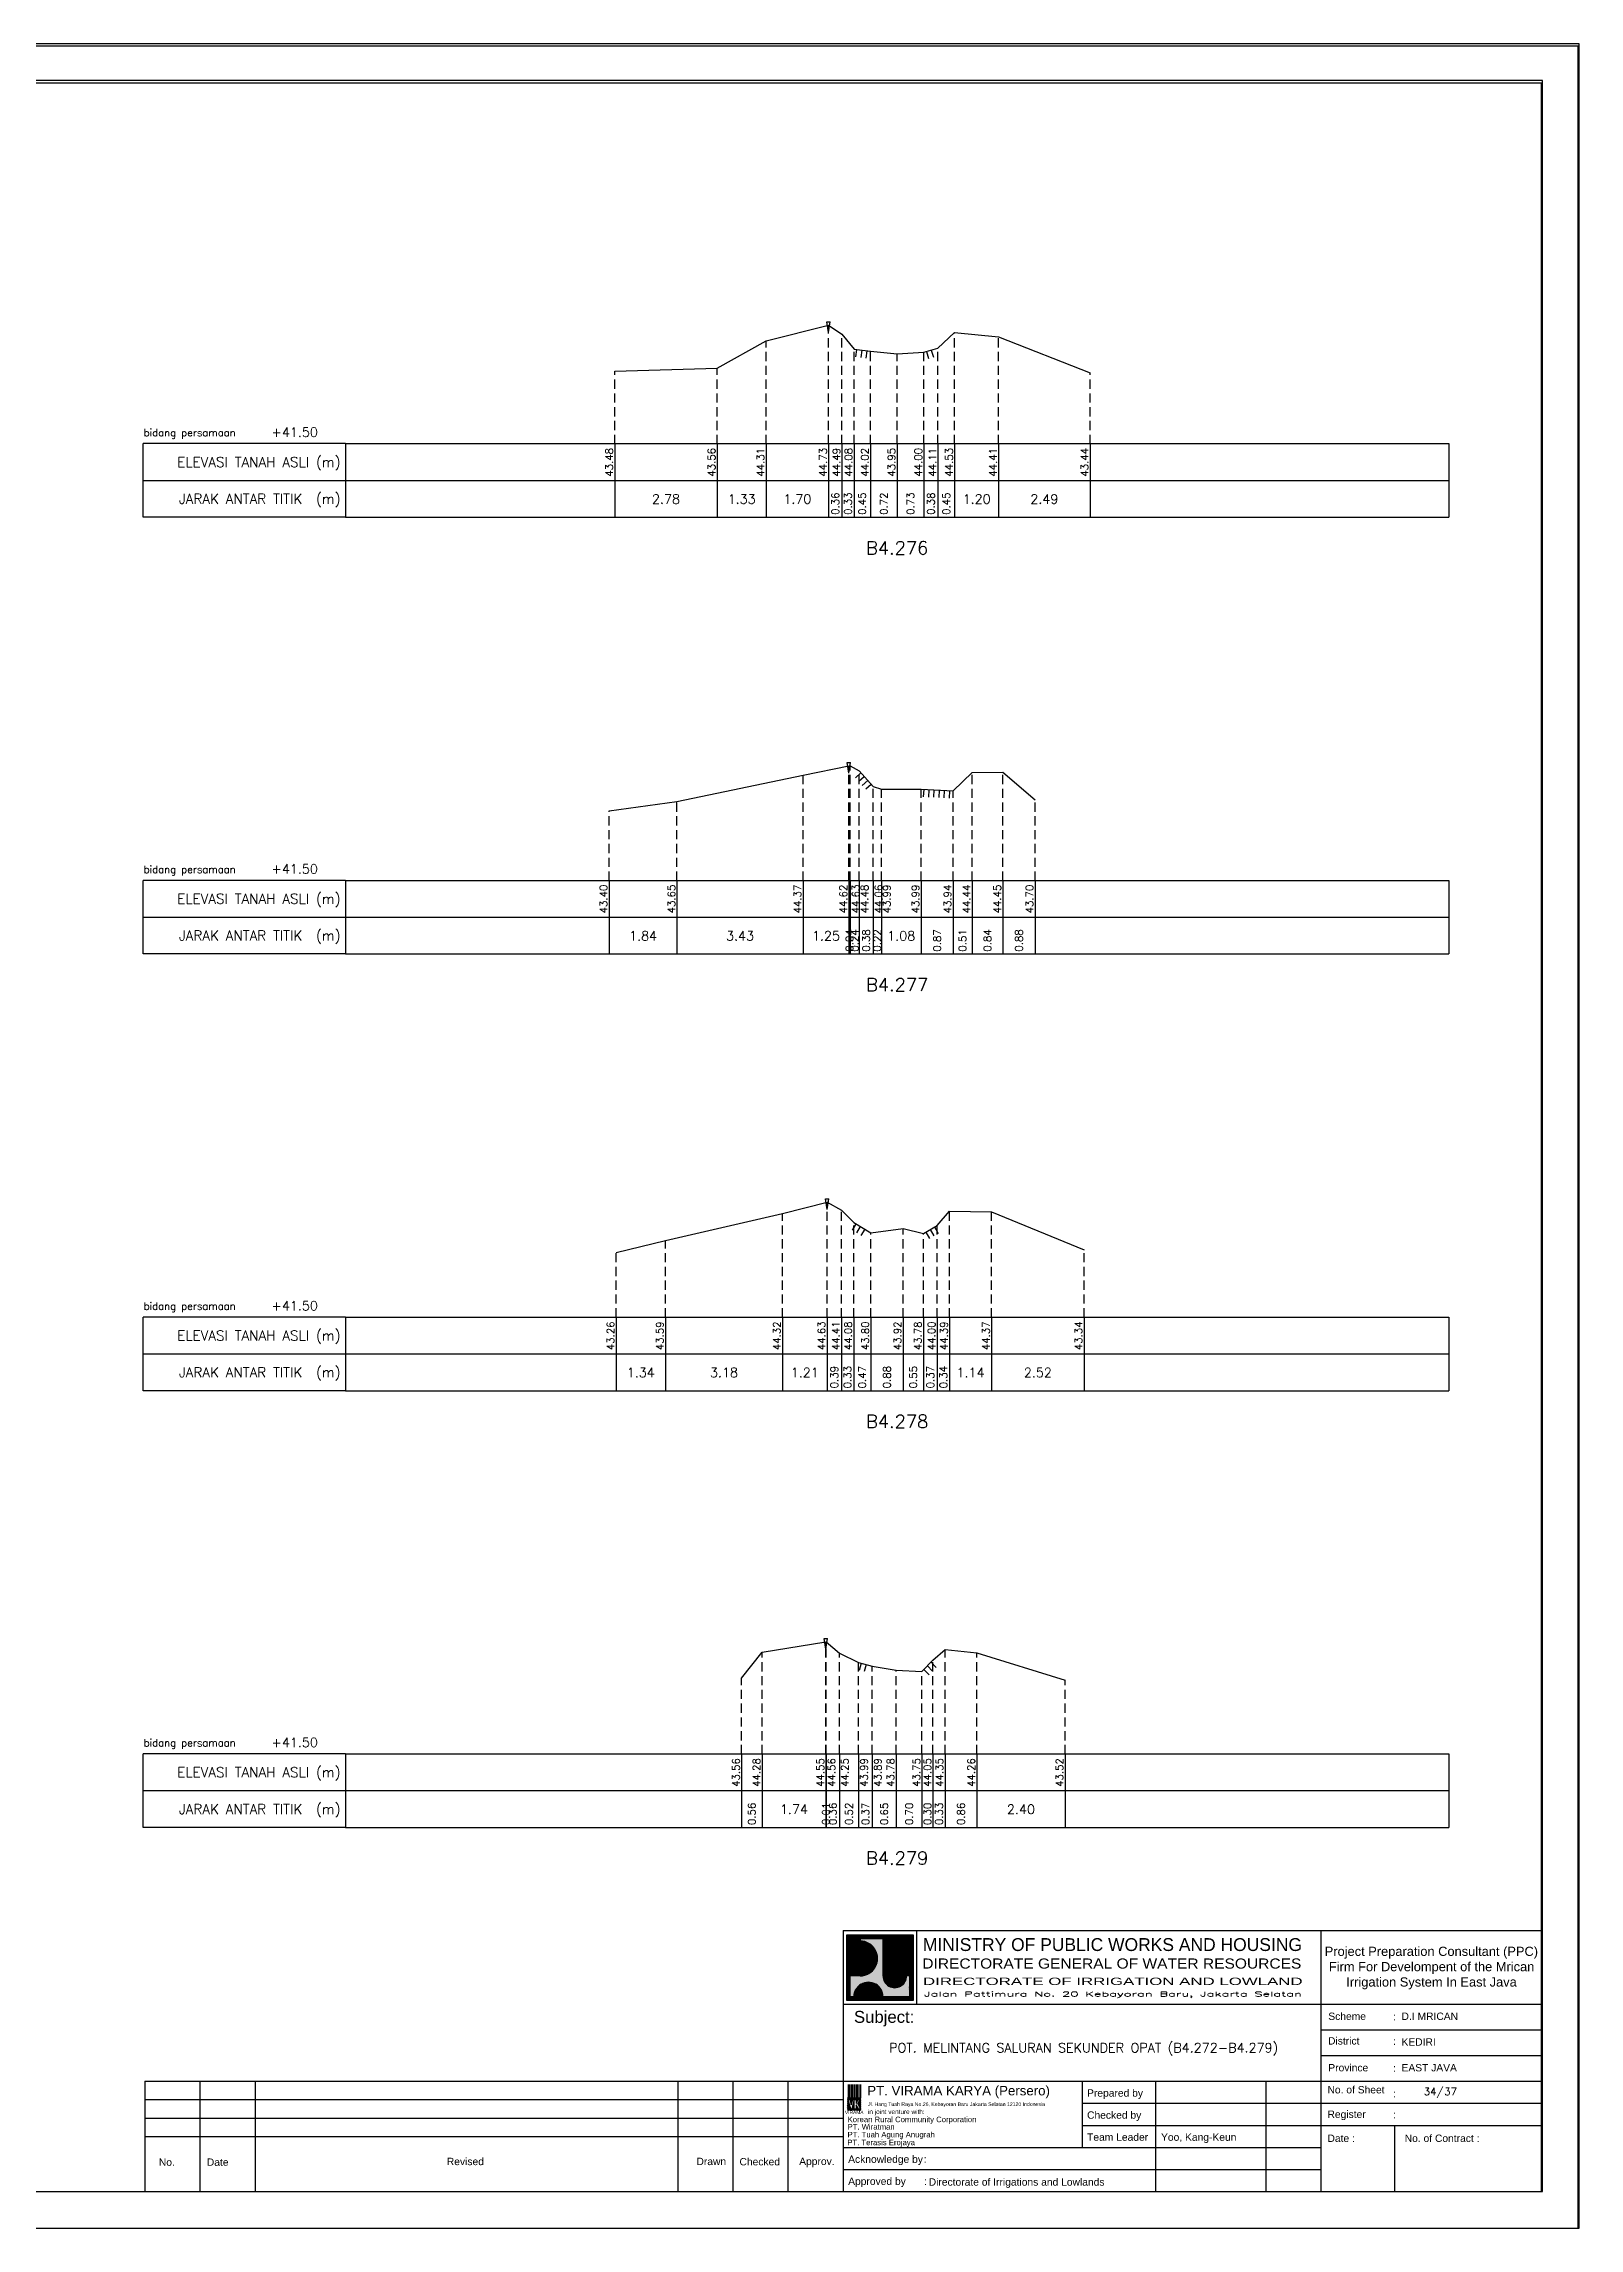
# Model space of a CAD drawing. Header units: inches. Extents: x -11 to 3175, y -842 to -783.
# Drawn here: x 2875.3 to 2917.1, y -842 to -782.6 of the extents above; entities that cross this region are included whole.
import ezdxf
from ezdxf.enums import TextEntityAlignment as Align

# ---------------------------------------------------------------- set-up
doc = ezdxf.new("R2010")
doc.units = ezdxf.units.IN
doc.header["$MEASUREMENT"] = 0
doc.linetypes.add('DASHED2', pattern=[0.375, 0.25, -0.125])
doc.layers.add('KOP', color=7, linetype='Continuous')
doc.layers.add('pelengkap', color=7, linetype='Continuous')
doc.styles.add('ARIAL', font='arial.ttf')
doc.styles.add('battang01', font='arial.ttf')
doc.styles.add('L100', font='simplex.shx', dxfattribs={"height": 0.254})
doc.styles.add('L140', font='simplex.shx', dxfattribs={"height": 0.356})
doc.styles.add('L80', font='simplex.shx', dxfattribs={"height": 0.203})
doc.styles.add('ROMANS-N', font='ROMANS.SHX', dxfattribs={"width": 0.8})
doc.styles.add('SONDU', font='arial.ttf')
doc.styles.get("Standard").update_dxf_attribs({"font": 'simplex.shx'})
doc.styles.add('STYLE1', font='arial.ttf', dxfattribs={"height": 0.2})
pattern_1 = [(45, (0, 0), (-0.08838834764831843, 0.08838834764831845), [])]

# ---------------------------------------------------------------- blocks, each defined once
blk = doc.blocks.new('kop')
at = {"layer": 'KOP'}
h = blk.add_hatch(color=3, dxfattribs=at)
h.paths.add_polyline_path([(609.8653532927285, 69.7965174242664), (591.8076082223538, 69.7965174242664), (591.8076082223538, 51.90947071793616), (609.8653532927285, 51.90947071793616)])
h.paths.add_polyline_path([(592.1020534932645, 52.24844148547069), (592.1020534932645, 69.50460869670152), (609.5341911203627, 69.50460869670152), (609.5341911203627, 52.24844148547069)], flags=16)
edge = h.paths.add_edge_path(flags=0)
edge.add_line((608.873529834174, 52.90910277674104), (601.6712012034158, 52.90910277674104))
edge.add_ellipse((597.6820295724688, 52.91975268540099), major_axis=(2.820780363398898, 2.820780363398898), ratio=0.9999999999999934, start_angle=314.8470375744171, end_angle=495.1529624255826)
edge.add_line((593.6928579415221, 52.90910277674104), (592.7627147794652, 52.90910277674104))
edge.add_line((592.7627147794651, 52.90910277674104), (592.7627147794651, 58.62619728620361))
edge.add_line((592.7627147794651, 58.62619728620368), (595.428986556629, 58.62619728620368))
edge.add_ellipse((595.4289865566291, 63.36824099147847), major_axis=(-3.353131261170752, 3.353131261170752), ratio=0.9999999999999983, start_angle=134.9999999999999, end_angle=314.9999999999999)
edge.add_line((595.4289865566291, 68.11028469675327), (595.4289865566291, 68.84394741944757))
edge.add_line((595.4289865566291, 68.84394741944752), (601.6547436091821, 68.84394741944752))
edge.add_line((601.6547436091821, 68.84394741944752), (601.6547436091821, 58.59413430307072))
edge.add_ellipse((604.8563547331537, 58.62619728605213), major_axis=(2.263994459030571, 2.263994459030571), ratio=0.9999999999991376, start_angle=135.5737774266452, end_angle=315.0000000026869)
edge.add_line((608.0581264027169, 58.62619728620368), (608.873529834174, 58.62619728620368))
edge.add_line((608.873529834174, 58.62619728620368), (608.873529834174, 52.9091027767411))
h = blk.add_hatch(dxfattribs=at)
h.set_pattern_fill('ANSI31', color=21)
h.set_pattern_definition(pattern_1)
h.paths.add_polyline_path([(609.5341911203627, 69.50460869670152), (592.1020534932645, 69.50460869670152), (592.1020534932645, 52.24844148547069), (609.5341911203627, 52.24844148547069)])
edge = h.paths.add_edge_path(flags=16)
edge.add_line((608.0581264038578, 58.62619728331649), (608.873529834174, 58.62619728331649))
edge.add_line((608.873529834174, 58.62619728331649), (608.873529834174, 52.90910277674104))
edge.add_line((608.873529834174, 52.90910277674104), (601.6712012043477, 52.90910277674104))
edge.add_ellipse((597.6820295732255, 52.91975268530538), major_axis=(-2.820780363950464, 2.820780363950464), ratio=0.9999999999999999, start_angle=224.8470375717975, end_angle=405.1529624282025)
edge.add_line((593.6928579421033, 52.90910277674104), (592.7627147794651, 52.90910277674104))
edge.add_line((592.7627147794651, 52.90910277674104), (592.7627147794651, 58.62619728331649))
edge.add_line((592.7627147794651, 58.62619728331649), (595.4289865705781, 58.62619728331649))
edge.add_ellipse((595.4289865571182, 63.3682409894528), major_axis=(-3.353131262124677, 3.353131262124677), ratio=0.9999999999999912, start_angle=134.9999999999997, end_angle=314.9999999999998)
edge.add_line((595.4289865571182, 68.11028469676671), (595.4289865571182, 68.84394741944752))
edge.add_line((595.4289865571182, 68.84394741944752), (601.6547436095548, 68.84394741944752))
edge.add_line((601.6547436095548, 68.84394741944752), (601.6547436095548, 58.5941344047481))
edge.add_ellipse((604.8563547345466, 58.62619728331649), major_axis=(-2.263994459341034, 2.263994459341035), ratio=0.999999999999965, start_angle=45.57377555810933, end_angle=225.000000000001)
h = blk.add_hatch(color=3, dxfattribs=at)
edge = h.paths.add_edge_path()
edge.add_line((601.6547436091821, 68.84394741944752), (595.4289865566291, 68.84394741944752))
edge.add_line((595.4289865566291, 68.84394741944752), (595.4289865566291, 68.11028469675321))
edge.add_ellipse((595.4289865566291, 63.36824099147847), major_axis=(-3.353131261170759, 3.353131261170758), ratio=0.9999999999999979, start_angle=134.9999999999999, end_angle=314.99999999999994, ccw=False)
edge.add_line((595.4289865566291, 58.62619728620368), (592.7627147794652, 58.62619728620368))
edge.add_line((592.7627147794651, 58.62619728620368), (592.7627147794651, 52.9091027767411))
edge.add_line((592.7627147794651, 52.90910277674104), (593.692857941522, 52.90910277674104))
edge.add_ellipse((597.6820295724688, 52.91975268540099), major_axis=(-2.820780363398898, 2.820780363398898), ratio=0.9999999999999934, start_angle=-135.1529624255826, end_angle=45.15296242558293, ccw=False)
edge.add_line((601.6712012034156, 52.90910277674104), (608.8735298341738, 52.90910277674104))
edge.add_line((608.873529834174, 52.90910277674104), (608.873529834174, 58.62619728620361))
edge.add_line((608.873529834174, 58.62619728620368), (608.0581264027169, 58.62619728620368))
edge.add_ellipse((604.856354733136, 58.62619728987087), major_axis=(2.263994459042317, 2.263994459042318), ratio=0.9999999999997576, start_angle=134.426222510409, end_angle=314.999999934367, ccw=False)
edge.add_line((601.6547436091821, 58.65826027636805), (601.6547436091821, 68.8439474194476))
h = blk.add_hatch(dxfattribs=at)
h.set_pattern_fill('ANSI31', color=41)
h.set_pattern_definition(pattern_1)
h.paths.add_polyline_path([(595.5939701222399, 25.44229578518152), (591.9923714647559, 25.44229578518152), (591.9923714647559, 22.12011222587194), (595.5939701222399, 22.12011222587194)])
h.paths.add_polyline_path([(594.8290399212113, 23.80107538915849), (595.486404190889, 22.50553331270966), (594.9518442189607, 22.50553331270966), (594.3704352444638, 23.59173922572727), (594.3704352444638, 22.50553331270966), (593.8526512319377, 22.50553331270966), (593.8526512319377, 24.7253559070662), (593.2416323709347, 22.50553331270966), (592.8436656118323, 22.50553331270966), (592.1206616099082, 25.0450254569166), (592.6728596590955, 25.0450254569166), (593.0257276515837, 23.53939475651638), (593.4088768836065, 25.0450254569166), (594.3704352444638, 25.0450254569166), (594.3704352444638, 23.99209855350495), (594.8904903176194, 25.0450254569166), (595.4627761213299, 25.0450254569166)], flags=16)
at = {"color": 2}
blk.add_lwpolyline([(-49.29008735655361, -9.987386569675465), (790.6905617838997, -9.987386569675465), (790.6905617838997, 583.2926438577114), (-49.29008735655361, 583.2926438577114)], close=True, dxfattribs=at)
at = {"color": 6}
blk.add_lwpolyline([(0.6493091440684111, 0.0004927304488262507), (780.7026824837753, 0.0004927304488262507), (780.7026824837753, 573.3047645575871), (0.6493091440684111, 573.3047645575871)], close=True, dxfattribs=at)
at = {"layer": 'KOP', "color": 5}
for p, q in [((590.8030303217506, 70.96299432783698), (590.8030303217506, 29.98464833497903)), ((590.8030303217506, 70.96299432783698), (780.7026824837753, 70.96299432783698)), ((400.9033781597261, 29.98464833497903), (400.9033781597261, 0.0004927304488262507)), ((400.9033781597261, 29.98464833497903), (590.8030303217506, 29.98464833497903)), ((590.8030303217506, 29.98464833497903), (590.8030303217506, 0.0004927304488262507))]:
    blk.add_line(p, q, dxfattribs=at)
at = {"layer": 'KOP', "color": 3}
for p, q in [((591.8076082223538, 69.7965174242664), (609.8653532927285, 69.7965174242664)), ((591.8076082223538, 51.90947071793616), (591.8076082223538, 69.7965174242664)), ((592.1020534932645, 69.50460869670152), (609.5341911203627, 69.50460869670152)), ((592.1020534932645, 52.24844148547069), (592.1020534932645, 69.50460869670152)), ((595.4289865571182, 68.84394741502373), (595.4289865571182, 68.1102846954029)), ((595.4289865566291, 68.84394741944752), (601.6547436091821, 68.84394741944752)), ((601.6547436095548, 58.59413430414176), (601.6547436095548, 68.84394741502373)), ((609.5341911203627, 69.50460869670152), (609.5341911203627, 52.24844148547069)), ((609.8653532927285, 69.7965174242664), (609.8653532927285, 51.90947071793616)), ((592.7627147794651, 52.90910277674104), (592.7627147794651, 58.62619728620368)), ((595.4289865571182, 58.62619728331649), (592.7627147799426, 58.62619728331649)), ((608.8735298352565, 58.62619728331649), (608.0581264038578, 58.62619728331649)), ((608.873529834174, 58.62619728620368), (608.873529834174, 52.90910277674104)), ((609.8653532927285, 51.90947071793616), (591.8076082223538, 51.90947071793616)), ((609.5341911203627, 52.24844148547069), (592.1020534932645, 52.24844148547069)), ((593.6928579415221, 52.90910277674104), (592.7627147794651, 52.90910277674104)), ((608.873529834174, 52.90910277674104), (601.6712012034156, 52.90910277674104)), ((720.7343712747147, 43.97725428375983), (780.7026824837753, 43.97725428375983)), ((720.7343712747147, 36.98095130936949), (780.7026824837753, 36.98095130936949)), ((415.895455961991, 29.98464833497903), (415.895455961991, 0.0004927304488262507)), ((430.8875337642562, 29.98464833497903), (430.8875337642562, 0.0004927304488262507)), ((545.8267969149554, 29.98464833497903), (545.8267969149554, 0.0004927304488262507)), ((560.8188747172203, 29.98464833497903), (560.8188747172203, 0.0004927304488262507)), ((575.8109525194855, 29.98464833497903), (575.8109525194855, 0.0004927304488262507)), ((655.7687007982327, 29.98464833497903), (655.7687007982327, 11.99415497226093)), ((675.7581378679197, 29.98464833497903), (675.7581378679197, 0.0004927304488262507)), ((705.7422934724498, 29.98464833497903), (705.7422934724498, 0.0004927304488262507)), ((400.9033781597261, 24.98728906755738), (590.8030303217506, 24.98728906755738)), ((655.7687007982327, 23.98781721407303), (720.7343712747147, 23.98781721407303)), ((720.7343712747147, 23.98781721407303), (780.7026824837753, 23.98781721407303)), ((400.9033781597261, 19.98992980013563), (590.8030303217506, 19.98992980013563)), ((655.7687007982327, 17.99098609316704), (720.7343712747147, 17.99098609316704)), ((720.7343712747147, 17.99098609316704), (780.7026824837753, 17.99098609316704)), ((740.7238083444017, 17.99098609316704), (740.7238083444017, 0.0004927304488262507)), ((400.9033781597261, 14.99257053271398), (590.8030303217506, 14.99257053271398)), ((590.8030303217506, 5.997323851354935), (720.7343712747147, 5.997323851354935))]:
    blk.add_line(p, q, dxfattribs=at)
at = {"layer": 'KOP', "color": 4}
for p, q in [((610.7924673914374, 70.96299432783698), (610.7924673914374, 50.97355725815018)), ((720.7343712747147, 70.96299432783698), (720.7343712747147, 0.0004927304488262507)), ((590.8030303217506, 50.97355725815018), (720.7343712747147, 50.97355725815018)), ((720.7343712747147, 50.97355725815018), (780.7026824837753, 50.97355725815018)), ((590.8030303217506, 29.98464833497903), (720.7343712747147, 29.98464833497903)), ((720.7343712747147, 29.98464833497903), (780.7026824837753, 29.98464833497903)), ((590.8030303217506, 11.99415497226093), (720.7343712747147, 11.99415497226093))]:
    blk.add_line(p, q, dxfattribs=at)
at = {"layer": 'KOP', "color": 41}
blk.add_line((595.5939701222399, 22.12011222587194), (591.9923714647559, 22.12011222587194), dxfattribs=at)
for points in [[(591.9923714647559, 25.44229578518152), (595.5939701222399, 25.44229578518152)], [(592.1206616099082, 25.0450254569166), (592.6728596590955, 25.0450254569166)], [(592.1206616099082, 25.0450254569166), (592.8436656118323, 22.50553331270964)], [(592.2042302093139, 25.44229578518152), (592.4160889538717, 25.44229578518152)], [(592.6279476984296, 25.44229578518152), (592.8398064429874, 25.44229578518152)], [(592.6728596590955, 25.04502545691657), (593.0257276515837, 23.53939475651638), (593.4088768836065, 25.04502545691663)], [(593.0516651875452, 25.44229578518152), (593.2635239321031, 25.44229578518152)], [(593.2416323709347, 22.50553331270964), (593.8526512319377, 24.7253559070662)], [(593.4088768836065, 25.0450254569166), (594.3704352444638, 25.0450254569166)], [(593.475382676661, 25.44229578518152), (593.6872414212188, 25.44229578518152)], [(593.8526512319377, 22.50553331270966), (593.8526512319377, 24.7253559070662)], [(593.8991001657766, 25.44229578518152), (594.1109589103345, 25.44229578518152)], [(594.3228176548924, 25.44229578518152), (594.5346763994503, 25.44229578518152)], [(594.3704352444638, 25.0450254569166), (594.3704352444638, 23.99209855350495)], [(594.3704352444638, 23.99209855350495), (594.8904903176194, 25.04502545691664)], [(594.7465351440081, 25.44229578518152), (594.958393888566, 25.44229578518152)], [(594.8290399212113, 23.80107538915849), (595.4627761213299, 25.04502545691658)], [(594.8290399212113, 23.80107538915849), (595.486404190889, 22.50553331270966)], [(594.8904903176194, 25.0450254569166), (595.4627761213299, 25.0450254569166)], [(595.1702526331238, 25.44229578518152), (595.3821113776818, 25.44229578518152)], [(592.8436656118323, 22.50553331270966), (593.2416323709347, 22.50553331270966)], [(593.8526512319377, 22.50553331270966), (594.3704352444638, 22.50553331270966)], [(594.9518442189607, 22.50553331270961), (594.3704352444638, 23.59173922572727)], [(594.3704352444638, 23.59173922572727), (594.3704352444638, 22.50553331270966)], [(594.9518442189607, 22.50553331270966), (595.486404190889, 22.50553331270966)]]:
    blk.add_lwpolyline(points, dxfattribs=at)
at = {"layer": 'KOP', "color": 42}
for points in [[(592.1962927759001, 29.11418325926331), (592.1962927759001, 25.44229578518152)], [(592.5354066955362, 29.11418325926331), (592.5354066955362, 25.44229578518152)], [(592.9591241846518, 29.11418325926331), (592.9591241846518, 25.44229578518152)], [(593.3828416737675, 29.11418325926331), (593.3828416737675, 25.44229578518152)], [(593.8065591628832, 29.11418325926331), (593.8065591628832, 25.44229578518152)], [(594.2302766519989, 29.11418325926331), (594.2302766519989, 25.44229578518152)], [(594.6539941411147, 29.11418325926331), (594.6539941411147, 25.44229578518152)], [(595.0777116302304, 29.11418325926331), (595.0777116302304, 25.44229578518152)], [(595.5014291193462, 29.11418325926331), (595.5014291193462, 25.44229578518152)]]:
    blk.add_lwpolyline(points, dxfattribs=at)
at = {"layer": 'KOP', "color": 3}
for centre, major_axis, ratio, start_param, end_param in [((595.4289865571182, 63.3682409894528), (-3.353131262124677, 3.353131262124677), 0.9999999999999912, 2.35619449019234, 5.497787143782134), ((597.6820295732255, 52.91975268530538), (-2.820780363950464, 2.820780363950464), 0.9999999999999998, 3.924321118983262, 7.071253168581014), ((604.8563547345466, 58.62619728331649), (-2.263994459341034, 2.263994459341035), 0.9999999999999651, 0.7853981633974656, 3.926990816987259)]:
    blk.add_ellipse(centre, major_axis=major_axis, ratio=ratio, start_param=start_param, end_param=end_param, dxfattribs=at)
at = {"layer": 'KOP', "color": 5, "style": 'SONDU'}
for s, height, width, p, p2 in [('MINISTRY OF PUBLIC WORKS AND HOUSING', 3.49815148719519, 0.9710490151369037, (612.4932982688147, 65.39724920043633), (715.583635835389, 65.39724920043633)), ('DIRECTORATE GENERAL OF WATER RESOURCES', 2.748547597081934, 1.100714376561997, (612.3259886324004, 60.61804978528377), (715.4154333181652, 60.61804978528377)), ('DIRECTORATE OF IRRIGATION AND LOWLAND', 1.99894370696868, 1.63875262601232, (612.5247331509995, 56.15346481889102), (715.7518429621628, 56.15346481889102))]:
    blk.add_text(s, height=height, dxfattribs=dict(at, width=width)).set_placement(p, p2, align=Align.FIT)
at = {"layer": 'KOP', "color": 3, "style": 'ROMANS-N', "width": 1.832260783358812}
blk.add_text('Jalan Pattimura No. 20 Kebayoran Baru, Jakarta Selatan', height=1.249339816855425, dxfattribs=at).set_placement((612.7914110984061, 53.0739527913797), (715.583635835389, 53.0739527913797), align=Align.FIT)
at = {"layer": 'KOP', "color": 5, "style": 'ARIAL'}
blk.add_text('Subject:', height=3.252150442789123, dxfattribs=at).set_placement((593.7538629287924, 45.86653647040268))
at = {"layer": 'KOP', "color": 3}
for s, height, style, p in [('Scheme', 1.99894370696868, 'battang01', (722.7467307064071, 46.65722556886666)), (':', 1.99894370696868, 'battang01', (740.368327375754, 46.56012324452533)), ('D.I MRICAN', 1.99894370696868, 'battang01', (742.6585068305885, 46.65722556886666)), ('District', 1.99894370696868, 'battang01', (722.6754973804648, 39.96707763894264)), ('KEDIRI', 1.99894370696868, 'battang01', (742.6585068305885, 39.66092259447632)), (':', 1.99894370696868, 'battang01', (740.382074427338, 39.86997531646293)), ('Province', 1.99894370696868, 'battang01', (722.7467307064071, 32.66461962008597)), (':', 1.99894370696868, 'battang01', (740.368327375754, 32.56751729574452)), ('EAST JAVA', 1.99894370696868, 'battang01', (742.6585068305885, 32.66461962008597)), ('Prepared by', 1.99894370696868, 'battang01', (657.1430811109453, 25.78808395849862)), ('No. of Sheet ', 1.99894370696868, 'battang01', (722.520620818671, 26.67669459981798)), (':', 1.99894370696868, 'battang01', (740.3764858407951, 25.61838168175072)), ('in joint venture with:', 1.249339816855425, 'SONDU', (597.5578460284455, 21.07202452231022)), ('Checked by', 1.99894370696868, 'battang01', (657.1430811109453, 19.79125283759251)), ('Register', 1.99894370696868, 'battang01', (722.520620818671, 20.01807698302375)), (':', 1.99894370696868, 'battang01', (740.3598310849088, 19.92097465868241)), ('Team Leader', 1.99894370696868, 'battang01', (657.1430811109453, 13.79442171668651)), ('Yoo, Kang-Keun', 1.99894370696868, 'battang01', (677.261691985017, 13.79442171668651)), ('Date :', 1.99894370696868, 'battang01', (722.520620818671, 13.48542904786333)), ('No. of Contract :', 1.99894370696868, 'battang01', (743.5203251274443, 13.48542904786333)), ('No.', 2, 'STYLE1', (404.7326663119579, 6.989602865739329)), ('Date', 2, 'STYLE1', (417.7761580577991, 6.989602865739329)), ('Revised', 2, 'STYLE1', (483.0371936477145, 7.169341252978228)), ('Drawn', 2, 'STYLE1', (550.9231662973559, 7.182965166626985)), ('Checked', 2, 'STYLE1', (562.6224972631348, 7.108401592637279)), ('Approv.', 2, 'STYLE1', (578.86250988613, 7.205550314016108)), ('Acknowledge by', 1.99894370696868, 'battang01', (592.1774106344633, 7.797590595780406)), (':', 1.99894370696868, 'battang01', (612.7647815001492, 7.813086169812294)), ('Approved by', 1.99894370696868, 'battang01', (592.1774106344633, 1.800759474874411)), (':', 1.99894370696868, 'battang01', (612.8062382028575, 1.771932832116903)), ('Directorate of Irrigations and Lowlands', 1.99894370696868, 'battang01', (614.0846811434608, 1.594699671224788))]:
    blk.add_text(s, height=height, dxfattribs=dict(at, style=style)).set_placement(p)
at = {"layer": 'KOP', "color": 6, "style": 'SONDU'}
blk.add_text('PT. VIRAMA KARYA (Persero)', height=2.580944750812598, dxfattribs=at).set_placement((597.3630730504415, 26.14584984606049))
at = {"layer": 'KOP', "color": 42, "style": 'SONDU'}
blk.add_text('VIRAMA', height=0.9417941134961573, dxfattribs=at).set_placement((591.2959839900191, 21.03873930941651))
at = {"layer": 'KOP', "color": 4, "style": 'SONDU'}
for s, p in [('Korean Rural Community Corporation', (592.0172325651579, 18.85809622764893)), ('PT. Wiratman', (592.0172325651579, 16.86431729777243)), ('PT. Terasis Erojaya', (591.9444979581187, 12.58833032325808)), ('PT. Tuah Agung Anugrah', (591.9984246368545, 14.73155498450907))]:
    blk.add_text(s, height=1.49920778022651, dxfattribs=at).set_placement(p)
at = {"layer": 'KOP', "color": 3, "insert": (719.8583502723425, 60.76950394133539), "char_height": 2.49867963371085, "width": 61.43936713392102, "attachment_point": 4, "style": 'SONDU'}
blk.add_mtext('\\pi1.9124;Project Preparation Consultant (PPC)\\P\\pi3.0493;Firm For Develompent of the Mrican \\P\\pi7.7731;Irrigation System In East Java', dxfattribs=at)
at = {"layer": 'KOP', "color": 2, "insert": (597.5716775050441, 24.25098294227902), "char_height": 0.9994718534843399, "width": 48.71807324837515, "attachment_point": 1, "style": 'SONDU'}
blk.add_mtext('Jl. Hang Tuah Raya No.26, Kebayoran Baru Jakarta Selatan 12120 Indonesia', dxfattribs=at)
blk = doc.blocks.new('c100')
at = {"color": 2}
blk.add_lwpolyline([(-5, -1), (79.10000000000002, -1), (79.10000000000002, 58.4), (-5, 58.4)], close=True, dxfattribs=at)
at = {"color": 6}
blk.add_lwpolyline([(0, 0), (78.10000000000002, 0), (78.10000000000002, 57.4), (3.516176065587739e-15, 57.4)], close=True, dxfattribs=at)
blk = doc.blocks.new('das2')
at = {"color": 5, "linetype": 'Continuous'}
for q in [(0, 1), (17.75, 0.9999999999999973)]:
    blk.add_line((2.75, 1), q, dxfattribs=at)
at = {"color": 3, "linetype": 'Continuous'}
for p, q in [((2.75, 1), (2.75, 0)), ((17.75, 0.9999999999999973), (17.75, -2.664535259100376e-15)), ((0, 0.5000000000000004), (17.75, 0.4999999999999973)), ((2.75, 0), (0, 0)), ((2.75, 0), (17.75, -2.664535259100376e-15))]:
    blk.add_line(p, q, dxfattribs=at)
blk.add_lwpolyline([(0, 0), (0, 1)], dxfattribs=at)
blk.add_text('bidang persamaan', height=0.1, dxfattribs=at).set_placement((0.005000000000000004, 1.100000000000001))
at = {"color": 5, "linetype": 'Continuous'}
for s, p in [('ELEVASI TANAH ASLI (m)', (2.683279515513197, 0.6825000000000001)), ('JARAK ANTAR TITIK  (m)', (2.683279515513197, 0.1825000000000001))]:
    blk.add_text(s, height=0.135, dxfattribs=at).set_placement(p, align=Align.RIGHT)
blk = doc.blocks.new('gbrpatok')
at = {"color": 2, "linetype": 'Continuous'}
for p, q in [((-0.0004517254713327645, 0.0009574234873781506), (0.0004517254713327645, 0.0009574234873781506)), ((0, -0.001962284437723838), (-0.0004517254713327645, 0.0009574234873781506)), ((0, -0.001962284437723838), (0.0004517254713327645, 0.0009574234873781506))]:
    blk.add_line(p, q, dxfattribs=at)

msp = doc.modelspace()

# ---------------------------------------------------------------- linework, layer by layer
at = {"color": 2, "linetype": 'Continuous', "lineweight": -3}
for p, q in [((2894.985756661005, -790.6777456963808), (2896.686411242005, -790.2557456963808)), ((2896.686411242005, -790.2557456963808), (2897.049478729005, -790.4947456963807)), ((2897.049478729005, -790.4947456963807), (2897.376515581005, -790.9057456963808)), ((2899.660415445005, -790.8767456963808), (2900.112517632005, -790.4547456963808)), ((2900.112517632005, -790.4547456963808), (2901.308426819005, -790.5707456963808)), ((2901.308426819005, -790.5707456963808), (2903.797850055005, -791.5457456963808)), ((2893.656046743005, -791.4217456963808), (2894.985756661005, -790.6777456963808)), ((2897.376515581005, -790.9057456963808), (2897.822807300005, -790.9617456963808)), ((2897.822807300005, -790.9617456963808), (2898.547449930005, -791.0337456963808)), ((2898.547449930005, -791.0337456963808), (2899.276414331005, -790.9877456963808)), ((2899.276414331005, -790.9877456963808), (2899.660415445005, -790.8767456963808)), ((2890.871305912005, -791.5077456963808), (2893.656046743005, -791.4217456963808)), ((2892.562638851754, -803.2080721958125), (2895.991814734754, -802.4900721958124)), ((2895.991814734754, -802.4900721958124), (2897.237322261754, -802.2360721958125)), ((2897.237322261754, -802.2360721958125), (2897.274443684754, -802.2310721958125)), ((2897.274443684754, -802.2310721958125), (2897.516422603755, -802.3750721958125)), ((2897.516422603755, -802.3750721958125), (2897.898236779754, -802.7980721958124)), ((2900.072486103754, -802.9160721958125), (2900.585420379754, -802.4170721958125)), ((2900.585420379754, -802.4170721958125), (2901.423994090754, -802.4090721958125)), ((2901.423994090754, -802.4090721958125), (2902.300909231754, -803.1550721958125)), ((2897.898236779754, -802.7980721958124), (2898.120526655754, -802.8720721958125)), ((2898.120526655754, -802.8720721958125), (2899.200984657754, -802.8730721958125)), ((2899.200984657754, -802.8730721958125), (2900.072486103754, -802.9160721958125)), ((2890.718608815754, -803.4610721958124), (2892.562638851754, -803.2080721958125)), ((2895.4311263288, -814.4097210756642), (2896.6448680638, -814.1007210756642)), ((2896.6448680638, -814.1007210756642), (2897.0359498978, -814.3187210756641)), ((2897.0359498978, -814.3187210756641), (2897.3673360568, -814.6537210756642)), ((2899.6387354628, -814.7327210756641), (2899.9747625078, -814.3437210756641)), ((2899.9747625078, -814.3437210756641), (2901.116941856801, -814.3657210756642)), ((2901.116941856801, -814.3657210756642), (2903.6336688918, -815.3947210756642)), ((2892.248545396801, -815.1387210756641), (2895.4311263288, -814.4097210756642)), ((2897.3673360568, -814.6537210756642), (2897.8338832038, -814.9357210756641)), ((2897.8338832038, -814.9357210756641), (2898.710338955801, -814.8117210756641)), ((2898.710338955801, -814.8117210756641), (2899.2653384418, -814.9497210756641)), ((2899.2653384418, -814.9497210756641), (2899.6387354628, -814.7327210756641)), ((2890.908116892801, -815.4717210756642), (2892.248545396801, -815.1387210756641)), ((2894.874625075506, -826.3307018194173), (2896.612376495506, -826.0577018194174)), ((2896.612376495506, -826.0577018194174), (2896.617376495507, -826.0527018194174)), ((2896.617376495507, -826.0527018194174), (2896.979298830506, -826.3627018194173)), ((2894.318256621506, -827.0437018194174), (2894.874625075506, -826.3307018194173)), ((2896.979298830506, -826.3627018194173), (2897.500568479506, -826.6177018194173)), ((2897.500568479506, -826.6177018194173), (2897.874109430506, -826.7157018194173)), ((2897.874109430506, -826.7157018194173), (2898.523197261507, -826.8267018194174)), ((2898.523197261507, -826.8267018194174), (2899.225112226507, -826.8567018194174)), ((2899.225112226507, -826.8567018194174), (2899.524454791506, -826.5547018194173)), ((2899.524454791506, -826.5547018194173), (2899.852635898506, -826.2587018194173)), ((2899.852635898506, -826.2587018194173), (2900.716987804507, -826.3487018194173)), ((2900.716987804507, -826.3487018194173), (2903.114281523506, -827.0927018194174))]:
    msp.add_line(p, q, dxfattribs=at)
at = {"color": 1, "linetype": 'DASHED2', "lineweight": -3}
for p, q in [((2896.686411242005, -793.4827456963808), (2896.686411242005, -790.2557456963808)), ((2897.049478729005, -793.4827456963808), (2897.049478729005, -790.4947456963807)), ((2900.112517632005, -793.4827456963808), (2900.112517632005, -790.4547456963808)), ((2901.308426819005, -793.4827456963808), (2901.308426819005, -790.5707456963808)), ((2894.985756661005, -793.4827456963808), (2894.985756661005, -790.6777456963808)), ((2897.376515581005, -793.4827456963808), (2897.376515581005, -790.9057456963808)), ((2897.822807300005, -793.4827456963808), (2897.822807300005, -790.9617456963808)), ((2898.547449930005, -793.4827456963808), (2898.547449930005, -791.0337456963808)), ((2899.276414331005, -793.4827456963808), (2899.276414331005, -790.9877456963808)), ((2899.660415445005, -793.4827456963808), (2899.660415445005, -790.8767456963808)), ((2890.871305912005, -793.4827456963808), (2890.871305912005, -791.5077456963808)), ((2893.656046743005, -793.4827456963808), (2893.656046743005, -791.4217456963808)), ((2903.797850055005, -793.4827456963808), (2903.797850055005, -791.5457456963808)), ((2895.991814734754, -805.3580721958125), (2895.991814734754, -802.4900721958124)), ((2897.237322261754, -805.3580721958125), (2897.237322261754, -802.2360721958125)), ((2897.274443684754, -805.3580721958125), (2897.274443684754, -802.2310721958125)), ((2897.516422603755, -805.3580721958125), (2897.516422603755, -802.3750721958125)), ((2900.585420379754, -805.3580721958125), (2900.585420379754, -802.4170721958125)), ((2901.423994090754, -805.3580721958125), (2901.423994090754, -802.4090721958125)), ((2897.898236779754, -805.3580721958125), (2897.898236779754, -802.7980721958124)), ((2898.120526655754, -805.3580721958125), (2898.120526655754, -802.8720721958125)), ((2899.200984657754, -805.3580721958125), (2899.200984657754, -802.8730721958125)), ((2900.072486103754, -805.3580721958125), (2900.072486103754, -802.9160721958125)), ((2890.718608815754, -805.3580721958125), (2890.718608815754, -803.4610721958124)), ((2892.562638851754, -805.3580721958125), (2892.562638851754, -803.2080721958125)), ((2902.300909231754, -805.3580721958125), (2902.300909231754, -803.1550721958125)), ((2896.6448680638, -817.2327210756641), (2896.6448680638, -814.1007210756642)), ((2897.0359498978, -817.2327210756641), (2897.0359498978, -814.3187210756641)), ((2899.9747625078, -817.2327210756641), (2899.9747625078, -814.3437210756641)), ((2901.116941856801, -817.2327210756641), (2901.116941856801, -814.3657210756642)), ((2895.4311263288, -817.2327210756641), (2895.4311263288, -814.4097210756642)), ((2897.3673360568, -817.2327210756641), (2897.3673360568, -814.6537210756642)), ((2897.8338832038, -817.2327210756641), (2897.8338832038, -814.9357210756641)), ((2898.710338955801, -817.2327210756641), (2898.710338955801, -814.8117210756641)), ((2899.2653384418, -817.2327210756641), (2899.2653384418, -814.9497210756641)), ((2899.6387354628, -817.2327210756641), (2899.6387354628, -814.7327210756641)), ((2890.908116892801, -817.2327210756641), (2890.908116892801, -815.4717210756642)), ((2892.248545396801, -817.2327210756641), (2892.248545396801, -815.1387210756641)), ((2903.6336688918, -817.2327210756641), (2903.6336688918, -815.3947210756642)), ((2896.612376495506, -829.1077018194173), (2896.612376495506, -826.0577018194174)), ((2896.617376495507, -829.1077018194173), (2896.617376495507, -826.0527018194174)), ((2894.874625075506, -829.1077018194173), (2894.874625075506, -826.3307018194173)), ((2896.979298830506, -829.1077018194173), (2896.979298830506, -826.3627018194173)), ((2897.500568479506, -829.1077018194173), (2897.500568479506, -826.6177018194173)), ((2897.874109430506, -829.1077018194173), (2897.874109430506, -826.7157018194173)), ((2898.523197261507, -829.1077018194173), (2898.523197261507, -826.8267018194174)), ((2899.524454791506, -829.1077018194173), (2899.524454791506, -826.5547018194173)), ((2899.852635898506, -829.1077018194173), (2899.852635898506, -826.2587018194173)), ((2900.716987804507, -829.1077018194173), (2900.716987804507, -826.3487018194173)), ((2894.318256621506, -829.1077018194173), (2894.318256621506, -827.0437018194174)), ((2899.225112226507, -829.1077018194173), (2899.225112226507, -826.8567018194174)), ((2903.114281523506, -829.1077018194173), (2903.114281523506, -827.0927018194174))]:
    msp.add_line(p, q, dxfattribs=at)
at = {"color": 1, "linetype": 'Continuous', "lineweight": -3}
for p, q in [((2890.871305912005, -793.4827456963808), (2890.871305912005, -795.4827456963808)), ((2893.656046743005, -793.4827456963808), (2893.656046743005, -795.4827456963808)), ((2894.985756661005, -793.4827456963808), (2894.985756661005, -795.4827456963808)), ((2896.686411242005, -793.4827456963808), (2896.686411242005, -795.4827456963808)), ((2897.049478729005, -793.4827456963808), (2897.049478729005, -795.4827456963808)), ((2897.376515581005, -793.4827456963808), (2897.376515581005, -795.4827456963808)), ((2897.822807300005, -793.4827456963808), (2897.822807300005, -795.4827456963808)), ((2898.547449930005, -793.4827456963808), (2898.547449930005, -795.4827456963808)), ((2899.276414331005, -793.4827456963808), (2899.276414331005, -795.4827456963808)), ((2899.660415445005, -793.4827456963808), (2899.660415445005, -795.4827456963808)), ((2900.112517632005, -793.4827456963808), (2900.112517632005, -795.4827456963808)), ((2901.308426819005, -793.4827456963808), (2901.308426819005, -795.4827456963808)), ((2903.797850055005, -793.4827456963808), (2903.797850055005, -795.4827456963808)), ((2890.718608815754, -805.3580721958125), (2890.718608815754, -807.3580721958125)), ((2892.562638851754, -805.3580721958125), (2892.562638851754, -807.3580721958125)), ((2895.991814734754, -805.3580721958125), (2895.991814734754, -807.3580721958125)), ((2897.237322261754, -805.3580721958125), (2897.237322261754, -807.3580721958125)), ((2897.274443684754, -805.3580721958125), (2897.274443684754, -807.3580721958125)), ((2897.516422603755, -805.3580721958125), (2897.516422603755, -807.3580721958125)), ((2897.898236779754, -805.3580721958125), (2897.898236779754, -807.3580721958125)), ((2898.120526655754, -805.3580721958125), (2898.120526655754, -807.3580721958125)), ((2899.200984657754, -805.3580721958125), (2899.200984657754, -807.3580721958125)), ((2900.072486103754, -805.3580721958125), (2900.072486103754, -807.3580721958125)), ((2900.585420379754, -805.3580721958125), (2900.585420379754, -807.3580721958125)), ((2901.423994090754, -805.3580721958125), (2901.423994090754, -807.3580721958125)), ((2902.300909231754, -805.3580721958125), (2902.300909231754, -807.3580721958125)), ((2890.908116892801, -817.2327210756641), (2890.908116892801, -819.2327210756641)), ((2892.248545396801, -817.2327210756641), (2892.248545396801, -819.2327210756641)), ((2895.4311263288, -817.2327210756641), (2895.4311263288, -819.2327210756641)), ((2896.6448680638, -817.2327210756641), (2896.6448680638, -819.2327210756641)), ((2897.0359498978, -817.2327210756641), (2897.0359498978, -819.2327210756641)), ((2897.3673360568, -817.2327210756641), (2897.3673360568, -819.2327210756641)), ((2897.8338832038, -817.2327210756641), (2897.8338832038, -819.2327210756641)), ((2898.710338955801, -817.2327210756641), (2898.710338955801, -819.2327210756641)), ((2899.2653384418, -817.2327210756641), (2899.2653384418, -819.2327210756641)), ((2899.6387354628, -817.2327210756641), (2899.6387354628, -819.2327210756641)), ((2899.9747625078, -817.2327210756641), (2899.9747625078, -819.2327210756641)), ((2901.116941856801, -817.2327210756641), (2901.116941856801, -819.2327210756641)), ((2903.6336688918, -817.2327210756641), (2903.6336688918, -819.2327210756641)), ((2894.318256621506, -829.1077018194173), (2894.318256621506, -831.1077018194173)), ((2894.874625075506, -829.1077018194173), (2894.874625075506, -831.1077018194173)), ((2896.612376495506, -829.1077018194173), (2896.612376495506, -831.1077018194173)), ((2896.617376495507, -829.1077018194173), (2896.617376495507, -831.1077018194173)), ((2896.979298830506, -829.1077018194173), (2896.979298830506, -831.1077018194173)), ((2897.500568479506, -829.1077018194173), (2897.500568479506, -831.1077018194173)), ((2897.874109430506, -829.1077018194173), (2897.874109430506, -831.1077018194173)), ((2898.523197261507, -829.1077018194173), (2898.523197261507, -831.1077018194173)), ((2899.225112226507, -829.1077018194173), (2899.225112226507, -831.1077018194173)), ((2899.524454791506, -829.1077018194173), (2899.524454791506, -831.1077018194173)), ((2899.852635898506, -829.1077018194173), (2899.852635898506, -831.1077018194173)), ((2900.716987804507, -829.1077018194173), (2900.716987804507, -831.1077018194173)), ((2903.114281523506, -829.1077018194173), (2903.114281523506, -831.1077018194173))]:
    msp.add_line(p, q, dxfattribs=at)
at = {"layer": 'pelengkap', "color": 1, "linetype": 'Continuous', "lineweight": -3}
for p, q in [((2897.445970934578, -790.9144608475577), (2897.421070502644, -791.1129047149094)), ((2897.584881641724, -790.9318911499116), (2897.55998120979, -791.1303350172633)), ((2897.723792348871, -790.9493214522655), (2897.698891916937, -791.1477653196172)), ((2899.343661225058, -790.9683071974606), (2899.399199793401, -791.1604411804682)), ((2899.478155013162, -790.9294301996202), (2899.533693581506, -791.1215641826278)), ((2897.563325703433, -802.4270346749738), (2897.414861477258, -802.5610435311971)), ((2897.657131902789, -802.5309596332963), (2897.508667676615, -802.6649684895197)), ((2897.750938102146, -802.6348845916189), (2897.602473875971, -802.7688934478422)), ((2897.844744301502, -802.7388095499414), (2897.696280075328, -802.8728184061647)), ((2899.270899607295, -802.8765218089417), (2899.261043569782, -803.076278807629)), ((2899.410729506375, -802.8834210352001), (2899.400873468863, -803.0831780338874)), ((2899.550559405456, -802.8903202614584), (2899.540703367944, -803.0900772601458)), ((2899.690389304537, -802.8972194877168), (2899.680533267025, -803.0969764864042)), ((2899.830219203618, -802.9041187139752), (2899.820363166105, -803.1038757126626)), ((2899.970049102698, -802.9110179402336), (2899.960193065186, -803.1107749389209)), ((2897.427242882263, -814.6899311883809), (2897.323785417359, -814.8610935468463)), ((2897.547056533189, -814.7623514138144), (2897.443599068284, -814.9335137722798)), ((2897.666870184114, -814.8347716392478), (2897.56341271921, -815.0059339977132)), ((2899.325860373399, -814.9145487030464), (2899.426352866592, -815.0874685076143)), ((2899.446904236597, -814.844203957811), (2899.54739672979, -815.0171237623789)), ((2899.567948099795, -814.7738592125756), (2899.668440592988, -814.9467790171435)), ((2897.568277072442, -826.6354654463768), (2897.517523852558, -826.8289185690484)), ((2897.703694258312, -826.6709927002956), (2897.652941038428, -826.8644458229672)), ((2899.27439048226, -826.8069860924294), (2899.416435416511, -826.9477811088665)), ((2899.372946993766, -826.7075546384534), (2899.514991928017, -826.8483496548905)), ((2899.471503505272, -826.6081231844774), (2899.613548439523, -826.7489182009145))]:
    msp.add_line(p, q, dxfattribs=at)

# ---------------------------------------------------------------- block references
at = {"color": 2, "linetype": 'Continuous', "lineweight": -3}
msp.add_blockref('c100', (2838, -841), dxfattribs=at)
for name, p, xscale, yscale, zscale in [('kop', (2838, -841), 0.1, 0.1, 0.1), ('das2', (2878.05, -795.475), 2, 2, 2), ('das2', (2878.05, -807.35), 2, 2, 2), ('das2', (2878.05, -819.225), 2, 2, 2), ('das2', (2878.05, -831.1), 2, 2, 2)]:
    msp.add_blockref(name, p, dxfattribs=dict(at, xscale=xscale, yscale=yscale, zscale=zscale))
at = {"color": 1, "linetype": 'Continuous', "lineweight": -3, "xscale": 100, "yscale": 100, "zscale": 100}
for p in [(2896.686411242005, -790.2557456963808), (2897.237322261754, -802.2360721958125), (2896.6448680638, -814.1007210756642), (2896.612376495506, -826.0577018194174)]:
    msp.add_blockref('gbrpatok', p, dxfattribs=at)

# ---------------------------------------------------------------- texts
at = {"color": 3, "linetype": 'Continuous', "lineweight": -3, "style": 'L100'}
for s, p in [('+41.50', (2882.165866561296, -793.2904026700543)), ('2.78', (2892.263676327505, -795.1077456963808)), ('1.33', (2894.320901702005, -795.1077456963808)), ('1.70', (2895.836083951505, -795.1077456963808)), ('1.20', (2900.710472225505, -795.1077456963808)), ('2.49', (2902.553138437005, -795.1077456963808)), ('+41.50', (2882.165866561296, -805.1654026700543)), ('1.84', (2891.640623833754, -806.9830721958125)), ('3.43', (2894.277226793254, -806.9830721958125)), ('1.25', (2896.614568498254, -806.9830721958125)), ('1.08', (2898.660755656754, -806.9830721958125)), ('+41.50', (2882.165866561296, -817.0404026700543)), ('1.34', (2891.5783311448, -818.8577210756641)), ('3.18', (2893.839835862801, -818.8577210756641)), ('1.21', (2896.0379971963, -818.8577210756641)), ('1.14', (2900.5458521823, -818.8577210756641)), ('2.52', (2902.3753053743, -818.8577210756641)), ('+41.50', (2882.165866561296, -828.9154026700543)), ('1.74', (2895.743500785507, -830.7327018194173)), ('2.40', (2901.915634664007, -830.7327018194173))]:
    msp.add_text(s, height=0.254, dxfattribs=at).set_placement(p, align=Align.CENTER)
at = {"color": 3, "linetype": 'Continuous', "lineweight": -3, "style": 'L80'}
for s, p in [('43.48', (2890.821111430599, -793.9827160258766)), ('43.56', (2893.605852261599, -793.9827160258766)), ('44.31', (2894.935562179598, -793.9827160258766)), ('44.73', (2896.636216760598, -793.9827160258766)), ('44.49', (2896.999284247599, -793.9827160258766)), ('44.08', (2897.326321099598, -793.9827160258766)), ('44.02', (2897.772612818599, -793.9827160258766)), ('43.95', (2898.497255448598, -793.9827160258766)), ('44.00', (2899.226219849599, -793.9827160258766)), ('44.11', (2899.610220963598, -793.9827160258766)), ('44.53', (2900.062323150598, -793.9827160258766)), ('44.41', (2901.258232337599, -793.9827160258766)), ('43.44', (2903.747655573598, -793.9827160258766)), ('43.40', (2890.668414334348, -805.8580425253083)), ('43.65', (2892.512444370348, -805.8580425253083)), ('44.37', (2895.941620253348, -805.8580425253083)), ('44.62', (2897.187127780348, -805.8580425253083)), ('44.63', (2897.524249203348, -805.8580425253083)), ('44.48', (2897.766228122348, -805.8580425253083)), ('44.06', (2898.148042298348, -805.8580425253083)), ('43.99', (2898.370332174348, -805.8580425253083)), ('43.99', (2899.150790176348, -805.8580425253083)), ('43.94', (2900.022291622348, -805.8580425253083)), ('44.44', (2900.535225898348, -805.8580425253083)), ('44.45', (2901.373799609348, -805.8580425253083)), ('43.70', (2902.250714750348, -805.8580425253083)), ('43.26', (2890.857922411394, -817.7326914051599)), ('43.59', (2892.198350915394, -817.7326914051599)), ('44.32', (2895.380931847394, -817.7326914051599)), ('44.63', (2896.594673582394, -817.7326914051599)), ('44.41', (2896.985755416394, -817.7326914051599)), ('44.08', (2897.317141575394, -817.7326914051599)), ('43.80', (2897.783688722394, -817.7326914051599)), ('43.92', (2898.660144474394, -817.7326914051599)), ('43.78', (2899.215143960394, -817.7326914051599)), ('44.00', (2899.588540981394, -817.7326914051599)), ('44.39', (2899.924568026394, -817.7326914051599)), ('44.37', (2901.066747375394, -817.7326914051599)), ('43.34', (2903.583474410394, -817.7326914051599)), ('43.56', (2894.2680621401, -829.6076721489131)), ('44.28', (2894.8244305941, -829.6076721489131)), ('44.55', (2896.5621820141, -829.6076721489131)), ('44.56', (2896.8671820141, -829.6076721489131)), ('44.25', (2897.2291043491, -829.6076721489131)), ('43.99', (2897.7503739981, -829.6076721489131)), ('43.89', (2898.1239149491, -829.6076721489131)), ('43.78', (2898.4730027801, -829.6076721489131)), ('43.75', (2899.1749177451, -829.6076721489131)), ('44.05', (2899.4742603101, -829.6076721489131)), ('44.35', (2899.8024414171, -829.6076721489131)), ('44.26', (2900.6667933231, -829.6076721489131)), ('43.52', (2903.0640870421, -829.6076721489131))]:
    msp.add_text(s, height=0.203, rotation=90, dxfattribs=at).set_placement(p, align=Align.CENTER)
for s, p in [('0.36', (2896.867944985505, -795.1077456963808)), ('0.33', (2897.212997155005, -795.1077456963808)), ('0.45', (2897.599661440505, -795.1077456963808)), ('0.72', (2898.185128615005, -795.1077456963808)), ('0.73', (2898.911932130505, -795.1077456963808)), ('0.38', (2899.468414888005, -795.1077456963808)), ('0.45', (2899.886466538504, -795.1077456963808)), ('0.04', (2897.255882973254, -806.9830721958125)), ('0.24', (2897.395433144255, -806.9830721958125)), ('0.38', (2897.707329691754, -806.9830721958125)), ('0.22', (2898.009381717754, -806.9830721958125)), ('0.87', (2899.636735380755, -806.9830721958125)), ('0.51', (2900.328953241754, -806.9830721958125)), ('0.84', (2901.004707235255, -806.9830721958125)), ('0.88', (2901.862451661254, -806.9830721958125)), ('0.39', (2896.8404089808, -818.8577210756641)), ('0.33', (2897.2016429773, -818.8577210756641)), ('0.47', (2897.6006096303, -818.8577210756641)), ('0.88', (2898.2721110798, -818.8577210756641)), ('0.55', (2898.9878386988, -818.8577210756641)), ('0.37', (2899.452036952301, -818.8577210756641)), ('0.34', (2899.8067489853, -818.8577210756641)), ('0.56', (2894.596440848506, -830.7327018194173)), ('0.01', (2896.614876495506, -830.7327018194173)), ('0.36', (2896.798337663006, -830.7327018194173)), ('0.52', (2897.239933655006, -830.7327018194173)), ('0.37', (2897.687338955006, -830.7327018194173)), ('0.65', (2898.198653346007, -830.7327018194173)), ('0.70', (2898.874154744007, -830.7327018194173)), ('0.30', (2899.374783509006, -830.7327018194173)), ('0.33', (2899.688545345006, -830.7327018194173)), ('0.86', (2900.284811851507, -830.7327018194173))]:
    msp.add_text(s, height=0.203, rotation=90, dxfattribs=at).set_placement(p, align=Align.MIDDLE_CENTER)
at = {"color": 4, "linetype": 'Continuous', "lineweight": -3, "style": 'L140'}
for s, p in [('B4.276', (2898.550123084671, -796.4873845434007)), ('B4.277', (2898.550123084671, -808.3623845434007)), ('B4.278', (2898.550123084671, -820.2373845434007)), ('B4.279', (2898.550123084671, -832.1123845434007))]:
    msp.add_text(s, height=0.356, dxfattribs=at).set_placement(p, align=Align.CENTER)
at = {"color": 4, "linetype": 'Continuous', "lineweight": -3}
for s, height, style, p in [('POT. MELINTANG SALURAN SEKUNDER OPAT (B4.272-B4.279)', 0.254, 'L100', (2903.621, -837.09)), ('34/', 0.203, 'L80', (2913.14, -838.282)), ('37', 0.203, 'L80', (2913.6, -838.282))]:
    msp.add_text(s, height=height, dxfattribs=dict(at, style=style)).set_placement(p, align=Align.MIDDLE_CENTER)

doc.saveas('drawing.dxf')
